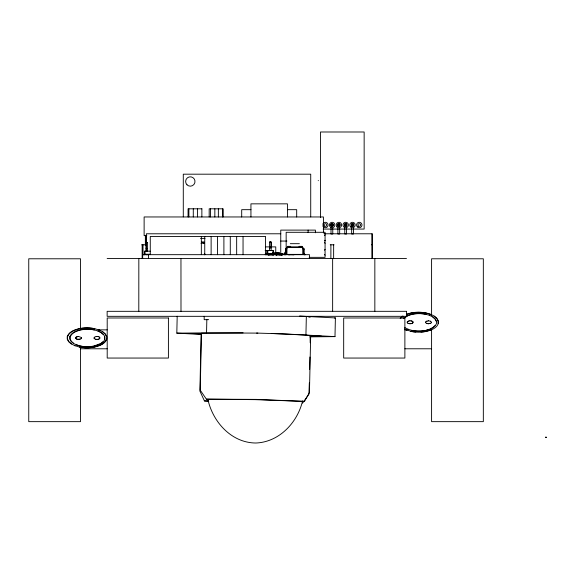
<?xml version="1.0" encoding="UTF-8"?>
<svg xmlns="http://www.w3.org/2000/svg" width="575" height="575" viewBox="0 0 575 575"><rect width="100%" height="100%" fill="white"/><g stroke="black" fill="none" stroke-linecap="round" stroke-linejoin="round"><path stroke-width="0.86" d="M269.589 250.585L269.589 242.003L270.71 241.816L271.148 242.003L271.148 247.969L269.589 247.969M104.535 339.092L104.557 336.792M438.021 323.466L438.035 320.879L436.72 318.37L434.154 316.121M282.268 253.92L284.683 253.92C285.063 255.99 283.964 252.044 285.373 251.943M318.219 180.708L318.334 180.5M201.559 334.485L176.82 333.133L177.186 316.236M201.135 334.132L199.899 391.093L204.441 400.933L208.739 401.221M176.82 333.133L206.547 332.918L206.835 319.578M243.124 332.832L201.458 333.205L200.222 390.159L206.389 399.165L255.048 399.647L304.491 401.393L309.443 392.567L310.68 335.606L305.929 335.103L306.338 316.43L299.647 315.977M309.343 382.813L308.89 394.242L302.551 403.161M309.637 369.466L309.903 357.003M310.213 342.765L310.112 336.569M309.796 336.857L334.988 336.612L335.397 317.939L306.338 316.43M76.051 338.675L75.605 337.92L76.051 337.194L78.61 336.454M75.656 337.935L75.756 337.554M81.513 337.92L81.118 338.661M99.784 338.301L99.784 337.532L99.022 336.871M99.928 337.935L99.489 338.661M407.222 322.295L407.323 321.907M412.685 321.533L413.123 322.295L412.685 323.013M431.358 322.661L431.458 322.273M302.579 400.883C297.498 422.661 279.112 442.132 255.904 443.009C231.689 442.937 213.009 422.237 207.97 399.776M266.024 254.675L266.29 253.927L265.736 253.927L265.499 254.675L265.513 253.632M284.697 254.883L285.48 252.799L285.48 249.033L286.206 248.062L286.939 248.062M285.48 254.876L286.206 252.928M106.454 339.113L105.096 341.615L102.501 343.85L98.835 345.676M324.444 250.204L325.069 249.413M428.548 320.807L425.946 321.533L425.694 322.676M331.013 225.86L332.774 224.099L332.774 225.86L331.013 225.86L331.013 224.099L332.774 224.099M337.899 225.86L339.66 224.099L337.899 224.099L337.899 225.86L339.66 225.86L339.66 224.099M344.784 225.86L346.545 224.099L344.784 224.099L344.784 225.86L346.545 225.86L346.545 224.099M351.67 225.86L353.438 224.099L351.67 224.099L351.67 225.86L353.438 225.86L353.438 224.099M324.444 235.599L325.069 235.01M101.035 343.289L102.767 341.802M400.164 318.313L402.759 316.07M400.488 318.442L403.089 316.2M403.154 318.385L408.128 315.28L412.095 314.137M404.103 318.04L408.494 315.431L412.469 314.288A33.817 33.81 -32.4 0 1 425.874 314.309M433.183 327.146L434.908 325.658M285.595 254.423L285.947 253.985L284.726 253.891M545.991 437.446L546.243 437.065M76.051 337.194L76.518 336.893M81.161 338.675L79.321 339.351L77.086 339.2M99.022 338.97L99.532 338.675M407.574 321.533L409.407 320.864M412.217 323.322L412.728 323.035M425.989 321.554L427.067 321.008M428.504 323.754L431.099 323.035L431.494 322.295L430.589 321.231M100.388 343.613L93.826 346.049A33.817 33.81 -32.4 0 1 80.414 346.028L76.461 344.871M430.007 328.936L432.608 327.642M146.043 251.217L146.043 242.636L146.481 242.449L147.603 242.636L147.603 251.217M147.164 254.818L147.603 254.632M270.71 254.186L271.148 253.999L269.589 253.999L270.027 254.186M324.444 240.508L325.069 240.264M324.444 240.889L325.069 240.645M98.411 339.2L99.065 338.984M408.696 321.008L407.28 321.892L407.323 322.676M411.607 323.56L412.261 323.344M429.978 323.56L430.589 323.322M98.088 345.891L94.358 346.969A38.187 38.18 -32.4 0 1 90.196 347.566M406.424 314.245L410.902 312.958A38.187 38.18 -32.4 0 1 426.046 312.98C430.776 314.23 436.461 315.991 438.366 321.008L438.351 323.596C436.432 328.483 430.919 330.294 426.247 331.452A38.187 38.18 -32.4 0 1 411.111 331.43L404.857 329.259M406.755 314.374L411.233 313.088A38.187 38.18 -32.4 0 1 426.377 313.109L430.84 314.417M426.183 330.172L429.36 329.259M425.924 331.322L430.402 330.036M77.129 336.655L77.841 336.504M80.083 339.221L77.797 339.351M96.212 336.504L94.379 337.18L94.128 338.316M97.7 339.351L98.454 339.214M410.895 323.703L411.65 323.574M334.564 318.104L335.397 317.939M96.169 336.49L97.743 336.504M97.743 339.365L96.169 339.351M409.364 320.843L410.938 320.864M410.938 323.725L409.364 323.703M206.547 332.918L257.852 333.105M206.389 399.165L256.407 399.395L304.491 401.393M201.926 208.804L188.068 208.804L188.068 216.962M250.937 209.674L241.701 209.674L241.701 216.962M287.442 209.674L296.686 209.674L296.686 216.962M323.164 229.066L364.147 229.066L364.147 131.991L320.491 131.991L320.491 217.487M280.801 233.781L146.395 233.781L146.395 242.628M324.171 233.781L372.205 233.781L372.205 258.563M146.819 235.613L144.124 235.613L144.124 216.962L323.423 216.962L323.423 232.954M200.538 238.388L205.031 238.388M280.751 241.054L286.932 241.054M201.437 241.931L203.967 241.931L203.967 243.52M269.589 242.003L271.148 242.003L271.148 250.585M201.437 242.434L203.967 242.434M146.043 242.636L147.603 242.636M200.991 243.247L204.556 243.247M290.296 243.685L299.388 243.685M141.658 244.792L146.323 244.792M330.237 244.792L334.025 244.792M371.694 244.792L372.126 244.792M287.665 246.359L290.698 246.359M298.986 246.359L302.019 246.359M301.573 246.804L302.019 246.804M265.564 246.891L275.756 246.891L275.756 252.727M302.745 248.062L303.478 248.062L304.204 249.033L304.204 252.799L304.987 254.883M146.043 248.601L147.603 248.601M286.939 248.795L285.48 249.033M302.745 248.795L303.478 249.033L303.478 252.928L304.204 254.876M303.478 249.033L304.204 249.033M265.14 250.542L273.405 250.542L273.405 254.186L265.14 254.186M150.161 251.174L144.512 251.174L144.512 254.818L145.001 254.818L145.001 251.174M272.687 252.727L277.222 252.727M276.374 253.065L279.515 253.065M276.877 253.431L275.698 253.431L275.698 254.969L282.555 254.969L282.555 253.618L278.997 253.618M272.845 253.553L273.204 253.553M276.877 253.604L275.993 253.604L275.993 254.797L276.877 254.797M272.687 253.697L276.474 253.697M281.52 253.769L282.296 253.769L282.296 254.818L281.52 254.818M204.333 254.085L205.009 254.085M145.001 254.236L150.161 254.236M205.009 254.43L204.312 254.783M288.513 254.581L289.39 254.747M293.803 254.581L292.927 254.747M288.219 254.747L294.098 254.747M309.149 257.348L325.069 257.348L325.069 232.3L286.156 232.3L286.156 254.667M107.144 258.563L406.489 258.563M208.653 319.664L204.19 319.664L204.19 316.322M98.303 329.863L107.202 329.863M404.879 329.863L407.553 329.863M429.805 329.863L431.588 329.863M80.493 348.781L107.202 348.781M404.879 348.781L431.588 348.781M545.653 437.065L545.898 437.446M545.653 437.367L546.243 437.367M545.653 437.446L546.243 437.446M308.753 317.105L310.198 317.113M204.441 400.933L208.581 400.976M310.514 335.793L321.677 336.317L310.306 336.346M201.293 333.946L190.131 333.428L201.509 333.399M256.601 333.069L285.912 333.982L334.988 336.612M271.278 333.457L305.929 335.103M428.504 320.793L430.632 321.245M428.54 323.775L427.024 323.56M78.559 336.44L81.456 337.554M410.895 320.843L411.65 321.008M408.652 323.56L409.407 323.725M97.7 336.49L98.454 336.655M95.457 339.2L96.212 339.365M429.827 315.459L425.5 314.158A33.817 33.81 -32.4 0 0 412.095 314.137M408.027 329.223L412.354 330.532A33.817 33.81 -32.4 0 0 425.766 330.553C429.906 329.525 434.779 327.923 436.482 323.596L436.497 321.303L435.325 319.082L433.054 317.091L429.453 315.316M99.274 330.057L94.48 328.627A38.187 38.18 -32.4 0 0 79.336 328.598C74.664 329.762 69.158 331.567 67.239 336.454L67.225 339.049L68.54 341.55L71.106 343.8L75.073 345.769M74.75 345.64L79.537 347.07A38.187 38.18 -32.4 0 0 94.681 347.099C99.353 345.934 104.858 344.13 106.778 339.243L106.799 336.648L105.477 334.147L102.911 331.897L98.943 329.928M426.413 323.322L427.067 323.574M411.607 320.994L412.261 321.245M408.696 323.574L407.574 323.013M98.411 336.634L99.065 336.885M95.5 339.214L94.379 338.661M76.475 338.97L77.129 339.221M146.043 254.632L146.481 254.818M404.807 327.599L408.401 329.374M404.462 329.022L406.647 330.129M97.887 330.956L101.114 332.587L103.385 334.578M426.456 323.337L425.651 322.661M412.217 321.231L412.728 321.554M76.518 338.984L75.706 338.301M267.246 254.675L266.786 254.294L266.843 250.542M432.68 316.94L434.952 318.931L436.123 321.152M102.58 331.768L105.153 334.018L106.468 336.519M73.614 343.39L71.336 341.399L70.172 339.178L70.186 336.885C71.882 332.558 76.763 330.956 80.895 329.928A33.817 33.81 -32.4 0 1 94.307 329.949M71.437 343.929L68.871 341.679L67.548 339.178L67.57 336.583C69.489 331.703 74.994 329.892 79.666 328.728A38.187 38.18 -32.4 0 1 94.81 328.756M324.444 254.567L325.069 255.149M351.67 224.099L353.438 225.86M344.784 224.099L346.545 225.86M337.899 224.099L339.66 225.86M331.013 224.099L332.774 225.86M407.28 322.661L407.618 323.035M94.422 338.675L93.984 337.92M324.444 242.521L325.069 243.318M412.979 321.892L413.08 322.273M81.413 337.532L81.557 337.935M286.178 253.266L286.494 254.646M431.588 315.646L431.588 258.786L483.331 258.786L483.331 421.647L431.588 421.647L431.588 329.518M374.842 258.563L374.842 311.319M372.032 233.781L372.111 258.563M353.438 228.217L353.438 233.996L351.67 233.996L351.67 228.217M346.545 228.217L346.545 233.996L344.784 233.996L344.784 228.217M339.66 228.217L339.66 233.996L337.899 233.996L337.899 228.217M333.651 244.792L333.629 258.563M332.774 228.217L332.774 233.996L331.013 233.996L331.013 228.217M332.637 258.563L332.637 311.319M330.898 244.792L330.877 258.563M315.409 232.789L315.409 230.108L280.751 230.108L280.751 254.229M310.723 216.883L310.723 174.189L183.288 174.189L183.288 216.883M309.479 258.563L309.479 254.675L142.657 254.675L142.657 258.563M308.114 230.108L308.114 232.638M302.515 247.581L302.515 246.847L287.169 246.847L287.169 247.581M287.442 216.962L287.442 203.845L250.937 203.845L250.937 216.962M281.52 254.969L281.585 253.431L280.406 253.604M280.55 253.618L281.326 253.769L281.326 254.818L280.55 254.969M279.515 254.969L279.515 252.827L276.374 252.827L276.374 254.969M276.668 253.769L276.668 254.818M272.924 250.542L272.924 254.186M272.658 253.87L273.542 253.999L273.542 254.869L272.658 254.991M269.129 253.87L268.245 253.999L268.245 254.869L269.129 254.991M267.813 250.542L267.813 254.186M267.77 254.675L267.03 253.632M267.332 250.542L267.332 254.186M266.053 253.87L266.053 254.991M265.542 254.675L265.542 236.433L150.269 236.433L150.269 254.675M243.045 236.433L243.045 254.675M236.663 236.433L236.663 254.675M230.28 236.433L230.28 254.675M223.898 236.433L223.898 254.675M223.035 216.962L223.035 208.804L209.185 208.804L209.185 216.962M222.762 208.804L222.762 216.962M218.363 208.804L218.363 216.962M217.515 236.433L217.515 254.675M214.842 208.804L214.842 216.962M211.126 236.433L211.126 254.675M210.443 208.804L210.443 216.962M204.743 236.433L204.743 254.675M201.868 208.804L201.868 216.962M201.343 236.433L201.343 254.675M197.469 208.804L197.469 216.962M193.286 208.804L193.286 216.962M188.888 208.804L188.888 216.962M180.96 258.563L180.996 311.319M148.544 254.675L148.544 258.563M146.23 235.549L146.323 251.678M145.906 235.498L145.906 240.666L145.856 235.498M145.532 235.549L145.532 245.288M145.367 235.549L145.367 245.288M143.017 244.792L143.017 255.12M142.586 244.792L142.586 258.563M142.154 244.792L142.154 258.563M138.834 258.563L138.798 311.319M80.493 328.742L80.493 258.786L28.75 258.786L28.75 421.647L80.493 421.647L80.493 346.818M322.755 224.3A2.71 2.71 0 0 1 326.923 222.777A2.71 2.71 0 0 1 326.923 227.218A2.71 2.71 0 0 1 322.755 225.702M425.392 330.402A33.817 33.81 -32.4 0 1 411.98 330.381M425.098 331.48A38.187 38.18 -32.4 0 1 420.929 331.983M415.761 331.976A38.187 38.18 -32.4 0 1 410.78 331.301M89.362 347.631A38.187 38.18 -32.4 0 1 84.194 347.623M83.361 347.552A38.187 38.18 -32.4 0 1 79.213 346.941M69.812 336.734L69.798 339.034C71.501 343.498 76.576 345.05 80.788 346.172A33.817 33.81 -32.4 0 0 94.199 346.193C98.332 345.165 103.212 343.562 104.909 339.236L104.93 336.943C103.227 332.458 98.138 330.941 93.933 329.806A33.817 33.81 -32.4 0 0 80.529 329.784C76.389 330.812 71.508 332.415 69.812 336.734M302.745 247.581L286.939 247.581L286.939 254.387L302.745 254.387L302.745 247.581M273.837 253.87L267.95 253.87L267.95 254.991L273.837 254.991L273.837 253.87M406.489 311.319L107.144 311.319L107.144 316.322L406.489 316.322L406.489 311.319M168.41 317.989L107.202 317.989L107.202 358.053L168.41 358.053L168.41 317.989M404.879 317.989L343.678 317.989L343.678 358.053L404.879 358.053L404.879 317.989M187.004 184.812A4.686 4.686 0 0 0 194.839 182.706A4.686 4.686 0 0 0 189.103 176.971A4.686 4.686 0 0 0 187.004 184.812M324.695 226.176A1.358 1.358 0 0 0 326.729 224.998A1.358 1.358 0 0 0 324.695 223.826A1.358 1.358 0 0 0 324.695 226.176M358.584 226.176A1.358 1.358 0 0 0 360.618 224.998A1.358 1.358 0 0 0 358.584 223.826A1.358 1.358 0 0 0 358.584 226.176M357.348 226.917A2.71 2.71 0 0 0 361.883 225.702A2.71 2.71 0 0 0 358.563 222.381A2.71 2.71 0 0 0 357.348 226.917M350.57 226.917A2.71 2.71 0 0 0 355.106 225.702A2.71 2.71 0 0 0 351.785 222.381A2.71 2.71 0 0 0 350.57 226.917M344.353 227.348A2.71 2.71 0 0 0 348.421 224.998A2.71 2.71 0 0 0 344.353 222.647A2.71 2.71 0 0 0 344.353 227.348M337.007 226.917A2.71 2.71 0 0 0 341.55 225.702A2.71 2.71 0 0 0 338.229 222.381A2.71 2.71 0 0 0 337.007 226.917M330.79 227.348A2.71 2.71 0 0 0 334.858 224.998A2.71 2.71 0 0 0 330.79 222.647A2.71 2.71 0 0 0 330.79 227.348M351.807 226.176A1.358 1.358 0 0 0 353.841 224.998A1.358 1.358 0 0 0 351.807 223.826A1.358 1.358 0 0 0 351.807 226.176M345.029 226.176A1.358 1.358 0 0 0 347.063 224.998A1.358 1.358 0 0 0 345.029 223.826A1.358 1.358 0 0 0 345.029 226.176M338.251 226.176A1.358 1.358 0 0 0 340.285 224.998A1.358 1.358 0 0 0 338.251 223.826A1.358 1.358 0 0 0 338.251 226.176M331.473 226.176A1.358 1.358 0 0 0 333.507 224.998A1.358 1.358 0 0 0 331.473 223.826A1.358 1.358 0 0 0 331.473 226.176"/></g></svg>
